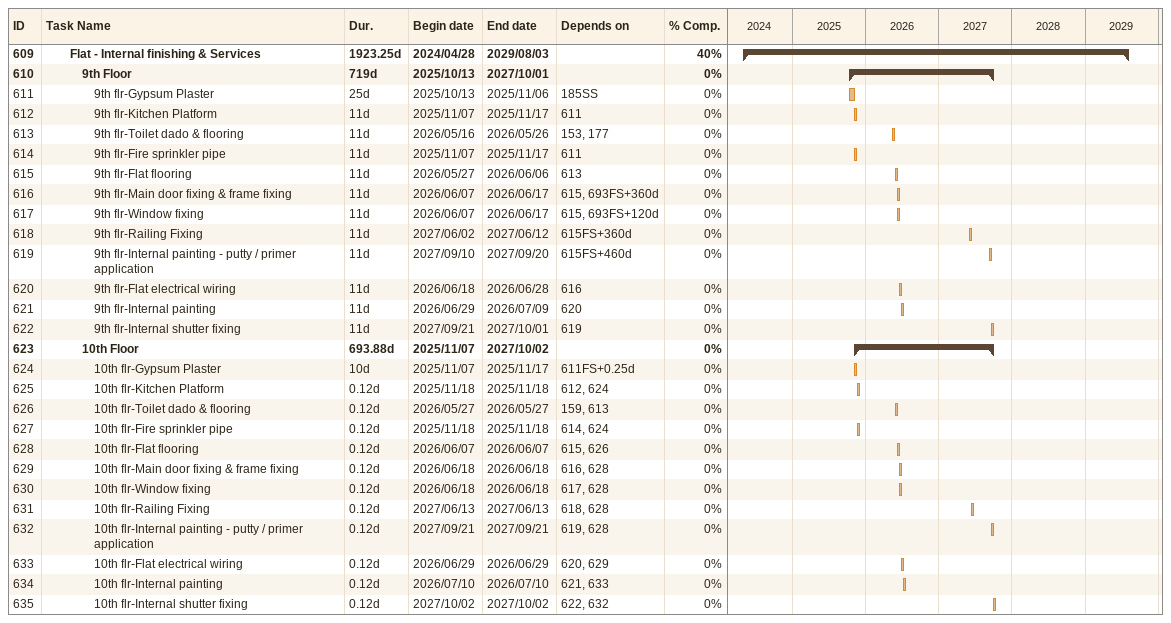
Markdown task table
| ID | Level | Task | Duration | Start | Finish | Predecessors | % complete |
|---|---|---|---|---|---|---|---|
| 609 | 3 | **Flat - Internal finishing & Services** | 1923.25d | 2024-04-28 | 2029-08-03 |  | 40 |
| 610 | 4 | **9th Floor** | 719d | 2025-10-13 | 2027-10-01 |  | 0 |
| 611 | 5 | 9th flr-Gypsum Plaster | 25d | 2025-10-13 | 2025-11-06 | 185SS | 0 |
| 612 | 5 | 9th flr-Kitchen Platform | 11d | 2025-11-07 | 2025-11-17 | 611 | 0 |
| 613 | 5 | 9th flr-Toilet dado & flooring | 11d | 2026-05-16 | 2026-05-26 | 153, 177 | 0 |
| 614 | 5 | 9th flr-Fire sprinkler pipe | 11d | 2025-11-07 | 2025-11-17 | 611 | 0 |
| 615 | 5 | 9th flr-Flat flooring | 11d | 2026-05-27 | 2026-06-06 | 613 | 0 |
| 616 | 5 | 9th flr-Main door fixing & frame fixing | 11d | 2026-06-07 | 2026-06-17 | 615, 693FS+360d | 0 |
| 617 | 5 | 9th flr-Window fixing | 11d | 2026-06-07 | 2026-06-17 | 615, 693FS+120d | 0 |
| 618 | 5 | 9th flr-Railing Fixing | 11d | 2027-06-02 | 2027-06-12 | 615FS+360d | 0 |
| 619 | 5 | 9th flr-Internal painting - putty / primer application | 11d | 2027-09-10 | 2027-09-20 | 615FS+460d | 0 |
| 620 | 5 | 9th flr-Flat electrical wiring | 11d | 2026-06-18 | 2026-06-28 | 616 | 0 |
| 621 | 5 | 9th flr-Internal painting | 11d | 2026-06-29 | 2026-07-09 | 620 | 0 |
| 622 | 5 | 9th flr-Internal shutter fixing | 11d | 2027-09-21 | 2027-10-01 | 619 | 0 |
| 623 | 4 | **10th Floor** | 693.88d | 2025-11-07 | 2027-10-02 |  | 0 |
| 624 | 5 | 10th flr-Gypsum Plaster | 10d | 2025-11-07 | 2025-11-17 | 611FS+0.25d | 0 |
| 625 | 5 | 10th flr-Kitchen Platform | 0.12d | 2025-11-18 | 2025-11-18 | 612, 624 | 0 |
| 626 | 5 | 10th flr-Toilet dado & flooring | 0.12d | 2026-05-27 | 2026-05-27 | 159, 613 | 0 |
| 627 | 5 | 10th flr-Fire sprinkler pipe | 0.12d | 2025-11-18 | 2025-11-18 | 614, 624 | 0 |
| 628 | 5 | 10th flr-Flat flooring | 0.12d | 2026-06-07 | 2026-06-07 | 615, 626 | 0 |
| 629 | 5 | 10th flr-Main door fixing & frame fixing | 0.12d | 2026-06-18 | 2026-06-18 | 616, 628 | 0 |
| 630 | 5 | 10th flr-Window fixing | 0.12d | 2026-06-18 | 2026-06-18 | 617, 628 | 0 |
| 631 | 5 | 10th flr-Railing Fixing | 0.12d | 2027-06-13 | 2027-06-13 | 618, 628 | 0 |
| 632 | 5 | 10th flr-Internal painting - putty / primer application | 0.12d | 2027-09-21 | 2027-09-21 | 619, 628 | 0 |
| 633 | 5 | 10th flr-Flat electrical wiring | 0.12d | 2026-06-29 | 2026-06-29 | 620, 629 | 0 |
| 634 | 5 | 10th flr-Internal painting | 0.12d | 2026-07-10 | 2026-07-10 | 621, 633 | 0 |
| 635 | 5 | 10th flr-Internal shutter fixing | 0.12d | 2027-10-02 | 2027-10-02 | 622, 632 | 0 |
